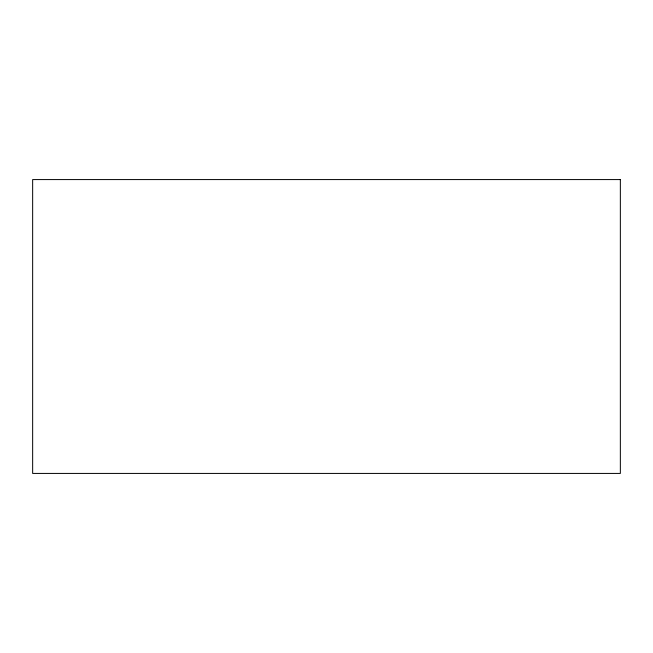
<?xml version="1.0" encoding="UTF-8"?>
<svg xmlns="http://www.w3.org/2000/svg" width="653" height="653" viewBox="0 0 653 653"><rect width="100%" height="100%" fill="white"/><g stroke="black" fill="none" stroke-linecap="round" stroke-linejoin="round"><path stroke-width="0.98" d="M620.35 179.575L32.65 179.575L32.65 473.425L620.35 473.425L620.35 179.575"/></g></svg>
